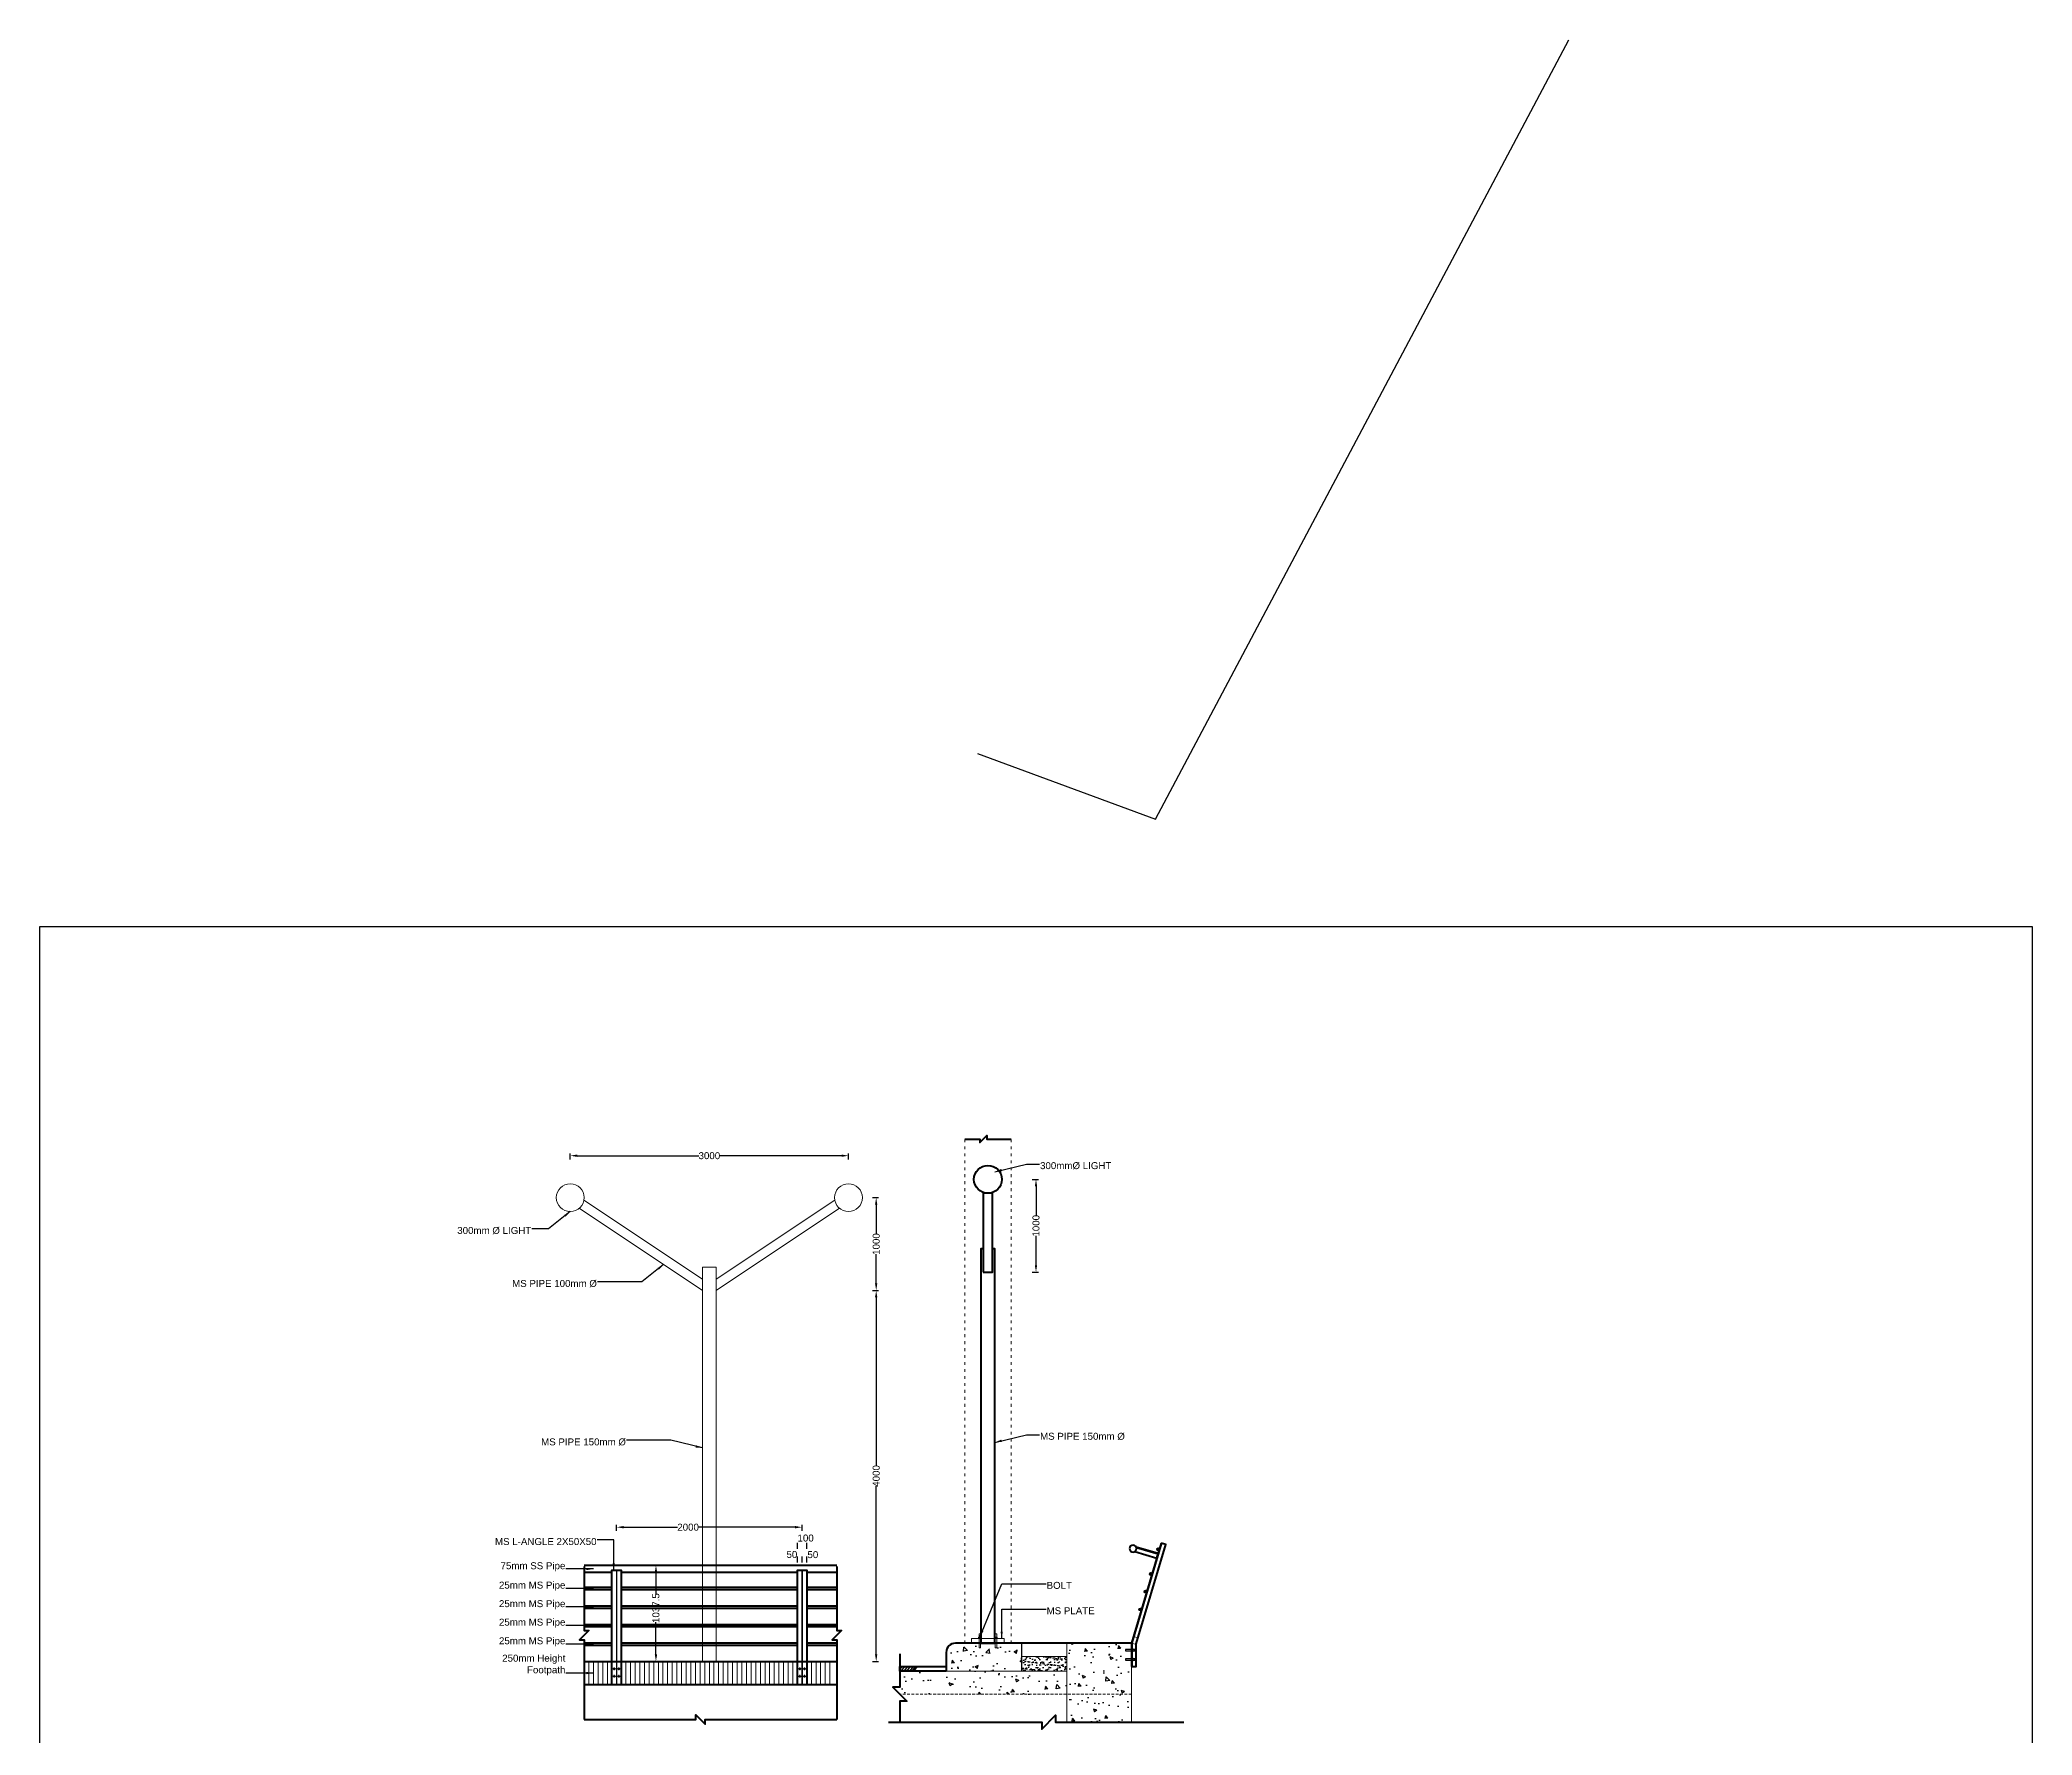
# Model space of a CAD drawing. Header units: millimetres. Extents: x 1231188 to 3899118, y -5478610 to -489530.
# Drawn here: x 3840212 to 3861692, y -2776172 to -2757895 of the extents above; entities that cross this region are included whole.
import ezdxf

# ---------------------------------------------------------------- set-up
doc = ezdxf.new("R2010")
doc.units = ezdxf.units.MM
doc.header["$LTSCALE"] = 25
doc.header["$MEASUREMENT"] = 0
doc.header["$PDMODE"] = 3
doc.linetypes.add('ACAD_ISO03W100', pattern=[30, 12, -18])
doc.linetypes.add('DASHED2', pattern=[0.375, 0.25, -0.125])
doc.layers.get('0').update_dxf_attribs({"lineweight": 13})
doc.layers.get('Defpoints').update_dxf_attribs({"color": 230, "lineweight": 9})
for name, color, linetype, lineweight in [('COLUMN', 1, 'Continuous', 25), ('Outline', 191, 'Continuous', 40), ('Steel', 32, 'Continuous', 30), ('text', 7, 'Continuous', 18)]:
    doc.layers.add(name, color=color, linetype=linetype, lineweight=lineweight)
doc.styles.get("Standard").update_dxf_attribs({"font": 'swissl.ttf'})
doc.dimstyles.new('DIM01', dxfattribs={"dimtxt": 40, "dimasz": 25, "dimexe": 25, "dimexo": 25, "dimgap": 5, "dimtad": 0, "dimdec": 4, "dimdsep": 46, "dimtxsty": 'Standard', "dimcen": 10, "dimazin": 2, "dimtfac": 1, "dimtdec": 4, "dimtofl": 0, "dimtmove": 1, "dimatfit": 3, "dimfxl": 40, "dimfxlon": 1, "dimtolj": 1, "dimtzin": 0, "dimarcsym": 0})

# ---------------------------------------------------------------- blocks, each defined once
blk = doc.blocks.new('Pin')
at = {"layer": 'text'}
for p, q in [((2432, 30), (2462, 30)), ((2447, 45), (2447, 15))]:
    blk.add_line(p, q, dxfattribs=at)
blk.add_circle((2447, 29), 10, dxfattribs=at)
blk = doc.blocks.new('*D97')
at = {"layer": 'Defpoints', "color": 0, "lineweight": -2, "transparency": 16777216}
for p in [(3848380, -2774394), (3848430, -2774272), (3848430, -2774394)]:
    blk.add_point(p, dxfattribs=at)
at = {"layer": 'text', "color": 0, "lineweight": -2, "transparency": 16777216}
for p, q in [((3848380, -2774312), (3848380, -2774247)), ((3848430, -2774312), (3848430, -2774247))]:
    blk.add_line(p, q, dxfattribs=at)
at = {"layer": 'text', "color": 0, "transparency": 16777216, "insert": (3848320, -2774224), "char_height": 75, "attachment_point": 5}
blk.add_mtext('\\A1;50', dxfattribs=at)
blk = doc.blocks.new('*D98')
at = {"layer": 'Defpoints', "color": 0, "lineweight": -2, "transparency": 16777216}
for p in [(3848430, -2774394), (3848480, -2774272), (3848480, -2774394)]:
    blk.add_point(p, dxfattribs=at)
at = {"layer": 'text', "color": 0, "lineweight": -2, "transparency": 16777216}
for p, q in [((3848430, -2774312), (3848430, -2774247)), ((3848480, -2774312), (3848480, -2774247))]:
    blk.add_line(p, q, dxfattribs=at)
at = {"layer": 'text', "color": 0, "transparency": 16777216, "insert": (3848546, -2774226), "char_height": 75, "attachment_point": 5}
blk.add_mtext('\\A1;50', dxfattribs=at)
blk = doc.blocks.new('*D99')
at = {"layer": 'Defpoints', "color": 0, "lineweight": -2, "transparency": 16777216}
for p in [(3848480, -2774122), (3848380, -2774394), (3848480, -2774394)]:
    blk.add_point(p, dxfattribs=at)
at = {"layer": 'text', "color": 0, "lineweight": -2, "transparency": 16777216}
for p, q in [((3848380, -2774162), (3848380, -2774097)), ((3848480, -2774162), (3848480, -2774097))]:
    blk.add_line(p, q, dxfattribs=at)
at = {"layer": 'text', "color": 0, "transparency": 16777216, "insert": (3848468, -2774047), "char_height": 75, "attachment_point": 5}
blk.add_mtext('\\A1;100', dxfattribs=at)
blk = doc.blocks.new('*D112')
at = {"layer": 'Defpoints', "color": 0, "lineweight": -2, "transparency": 16777216}
for p in [(3846854, -2774339), (3846854, -2774339), (3846854, -2775377)]:
    blk.add_point(p, dxfattribs=at)
at = {"layer": 'text', "color": 0, "lineweight": -2, "transparency": 16777216}
for p, q in [((3846854, -2774339), (3846879, -2774339)), ((3846854, -2774414), (3846854, -2774651)), ((3846854, -2775302), (3846854, -2774952)), ((3846854, -2775377), (3846879, -2775377))]:
    blk.add_line(p, q, dxfattribs=at)
for points in [[(3846842, -2774414), (3846867, -2774414), (3846854, -2774339)], [(3846842, -2775302), (3846867, -2775302), (3846854, -2775377)]]:
    blk.add_solid(points, dxfattribs=at)
at = {"layer": 'text', "color": 0, "transparency": 16777216, "insert": (3846854, -2774802), "char_height": 75, "attachment_point": 5, "rotation": 90}
blk.add_mtext('\\A1;1037.5', dxfattribs=at)
blk = doc.blocks.new('*D100')
at = {"layer": 'Defpoints', "color": 0, "lineweight": -2, "transparency": 16777216}
for p in [(3848430, -2773930), (3846430, -2774394), (3848430, -2774394)]:
    blk.add_point(p, dxfattribs=at)
at = {"layer": 'text', "color": 0, "lineweight": -2, "transparency": 16777216}
for p, q in [((3846430, -2773970), (3846430, -2773905)), ((3846505, -2773930), (3847088, -2773930)), ((3848355, -2773930), (3847313, -2773930)), ((3848430, -2773970), (3848430, -2773905))]:
    blk.add_line(p, q, dxfattribs=at)
for points in [[(3846505, -2773917), (3846505, -2773942), (3846430, -2773930)], [(3848355, -2773917), (3848355, -2773942), (3848430, -2773930)]]:
    blk.add_solid(points, dxfattribs=at)
at = {"layer": 'text', "color": 0, "transparency": 16777216, "insert": (3847201, -2773930), "char_height": 75, "attachment_point": 5}
blk.add_mtext('\\A1;2000', dxfattribs=at)
blk = doc.blocks.new('*D113')
at = {"layer": 'Defpoints', "color": 0, "lineweight": -2, "transparency": 16777216}
for p in [(3848930, -2769925), (3845930, -2770377), (3848930, -2770377)]:
    blk.add_point(p, dxfattribs=at)
at = {"layer": 'text', "color": 0, "lineweight": -2, "transparency": 16777216}
for p, q in [((3845930, -2769965), (3845930, -2769900)), ((3846005, -2769925), (3847318, -2769925)), ((3848855, -2769925), (3847542, -2769925)), ((3848930, -2769965), (3848930, -2769900))]:
    blk.add_line(p, q, dxfattribs=at)
for points in [[(3846005, -2769912), (3846005, -2769937), (3845930, -2769925)], [(3848855, -2769912), (3848855, -2769937), (3848930, -2769925)]]:
    blk.add_solid(points, dxfattribs=at)
at = {"layer": 'text', "color": 0, "transparency": 16777216, "insert": (3847430, -2769925), "char_height": 75, "attachment_point": 5}
blk.add_mtext('\\A1;3000', dxfattribs=at)
blk = doc.blocks.new('*D114')
at = {"layer": 'Defpoints', "color": 0, "lineweight": -2, "transparency": 16777216}
for p in [(3848930, -2770377), (3847505, -2771377), (3849229, -2771377)]:
    blk.add_point(p, dxfattribs=at)
at = {"layer": 'text', "color": 0, "lineweight": -2, "transparency": 16777216}
for p, q in [((3849189, -2770377), (3849254, -2770377)), ((3849229, -2770452), (3849229, -2770768)), ((3849229, -2771302), (3849229, -2770986)), ((3849189, -2771377), (3849254, -2771377))]:
    blk.add_line(p, q, dxfattribs=at)
for points in [[(3849216, -2770452), (3849241, -2770452), (3849229, -2770377)], [(3849216, -2771302), (3849241, -2771302), (3849229, -2771377)]]:
    blk.add_solid(points, dxfattribs=at)
at = {"layer": 'text', "color": 0, "transparency": 16777216, "insert": (3849229, -2770877), "char_height": 75, "attachment_point": 5, "rotation": 90}
blk.add_mtext('\\A1;1000', dxfattribs=at)
blk = doc.blocks.new('*D115')
at = {"layer": 'Defpoints', "color": 0, "lineweight": -2, "transparency": 16777216}
for p in [(3847505, -2771377), (3847505, -2775377), (3849229, -2775377)]:
    blk.add_point(p, dxfattribs=at)
at = {"layer": 'text', "color": 0, "lineweight": -2, "transparency": 16777216}
for p, q in [((3849189, -2771377), (3849254, -2771377)), ((3849229, -2771452), (3849229, -2773265)), ((3849229, -2775302), (3849229, -2773489)), ((3849189, -2775377), (3849254, -2775377))]:
    blk.add_line(p, q, dxfattribs=at)
for points in [[(3849216, -2771452), (3849241, -2771452), (3849229, -2771377)], [(3849216, -2775302), (3849241, -2775302), (3849229, -2775377)]]:
    blk.add_solid(points, dxfattribs=at)
at = {"layer": 'text', "color": 0, "transparency": 16777216, "insert": (3849229, -2773377), "char_height": 75, "attachment_point": 5, "rotation": 90}
blk.add_mtext('\\A1;4000', dxfattribs=at)
blk = doc.blocks.new('R_275')
at = {"layer": 'Outline'}
for p, q in [((6871, 1142), (7118, 1142)), ((6871, 1092), (6871, 1142)), ((6871, 1136), (7114, 1136)), ((7118, 1092), (6871, 1092))]:
    blk.add_line(p, q, dxfattribs=at)
blk.add_circle((7146, 1117), 37.5, dxfattribs=at)
blk = doc.blocks.new('*D116')
at = {"layer": 'Defpoints', "color": 0, "lineweight": -2, "transparency": 16777216}
for p in [(3850433, -2770180), (3850433, -2771180), (3850952, -2771180)]:
    blk.add_point(p, dxfattribs=at)
at = {"layer": 'text', "color": 0, "lineweight": -2, "transparency": 16777216}
for p, q in [((3850912, -2770180), (3850977, -2770180)), ((3850952, -2770255), (3850952, -2770571)), ((3850952, -2771105), (3850952, -2770790)), ((3850912, -2771180), (3850977, -2771180))]:
    blk.add_line(p, q, dxfattribs=at)
for points in [[(3850939, -2770255), (3850964, -2770255), (3850952, -2770180)], [(3850939, -2771105), (3850964, -2771105), (3850952, -2771180)]]:
    blk.add_solid(points, dxfattribs=at)
at = {"layer": 'text', "color": 0, "transparency": 16777216, "insert": (3850952, -2770680), "char_height": 75, "attachment_point": 5, "rotation": 90}
blk.add_mtext('\\A1;1000', dxfattribs=at)

msp = doc.modelspace()

# ---------------------------------------------------------------- hatches: boundary and pattern name
at = {"lineweight": -2, "ltscale": 100}
h = msp.add_hatch(dxfattribs=at)
h.set_pattern_fill('AR-CONC', color=4, scale=50, style=0)
h.set_pattern_definition([(130, (6696331.36, -1322310.23), (-358.63009, -31.376067), [37.5, -412.5]), (185, (6696331.36, -1322310.23), (69.375667, 376.096067), [30, -330]), (79.5486, (6696301.48, -1322312.85), (-289.25469, 344.71977), [31.870095, -350.571056]), (133.8158, (6696331.36, -1322210.23), (-533.620524, -82.75951), [56.25, -618.75]), (83.3644, (6696286.9, -1322217.13), (-467.33135, 487.058935), [47.80514, -525.8565]), (188.8158, (6696331.36, -1322210.23), (-467.33097, 487.0593), [45, -495]), (159, (6696281.36, -1322235.23), (-298.453526, -201.309445), [37.5, -412.5]), (214, (6696281.36, -1322235.23), (-121.657666, 362.575023), [30, -330]), (108.5486, (6696256.5, -1322252), (-420.111314, 161.26525), [31.870095, -350.571056]), (142.5, (6696331.36, -1322310.23), (-6.0799277, 166.446927), [0, -326, 0, -335, 0, -331.25]), (172.5, (6696331.36, -1322310.23), (-131.534769, 197.205856), [0, -191, 0, -318.5, 0, -126.25]), (212.5, (6696442.86, -1322310.23), (-266.911218, -11.277436), [0, -125, 0, -390, 0, -517.5]), (222.5, (6696492.86, -1322310.23), (-291.593085, 50.052491), [0, -162.5, 0, -259, 0, -367.5])])
h.paths.add_polyline_path([(3849983.13021, -2775280.2679, -0.4142135624), (3850083.13021, -2775180.2679), (3850258.13021, -2775180.2679), (3850258.13021, -2775480.2679), (3849983.13021, -2775480.2679), (3849983.13021, -2775430.2679)])
h.paths.add_polyline_path([(3849483.13021, -2775480.2679), (3849983.13021, -2775480.2679), (3850258.13021, -2775480.2679), (3850958.13021, -2775480.2679), (3851283.13021, -2775480.2679), (3851283.13021, -2775730.2679), (3849483.13021, -2775730.2679), (3849408.13021, -2775655.2679), (3849483.13021, -2775655.2679)])
h.paths.add_polyline_path([(3851283.13021, -2775480.2679), (3851983.13021, -2775480.2679), (3851983.13021, -2775730.2679), (3851283.13021, -2775730.2679)])
h.paths.add_polyline_path([(3851283.13021, -2775730.2679), (3851983.13021, -2775730.2679), (3851983.13021, -2776030.2679), (3851283.13021, -2776030.2679)])
h.paths.add_polyline_path([(3851283.13021, -2775180.2679), (3851983.13021, -2775180.2679), (3851983.13021, -2775247.2679), (3851916.18674, -2775247.2679), (3851916.18674, -2775263.2679), (3851983.13021, -2775263.2679), (3851983.13021, -2775347.2679), (3851916.18674, -2775347.2679), (3851916.18674, -2775363.2679), (3851983.13021, -2775363.2679), (3851983.13021, -2775430.2679), (3851983.13021, -2775480.2679), (3851283.13021, -2775480.2679)])
h = msp.add_hatch(dxfattribs=at)
h.set_pattern_fill('AR-CONC', color=4, scale=50, style=0)
h.set_pattern_definition([(50, (-422381.82, -341774.53), (358.630091, -31.376067), [37.5, -412.5]), (355, (-422381.82, -341774.53), (-69.375667, 376.096067), [30, -330]), (100.4514, (-422351.93, -341777.14), (289.25469, 344.71977), [31.870095, -350.571056]), (46.1842, (-422381.8, -341674.53), (533.620524, -82.759507), [56.25, -618.75]), (96.6356, (-422337.35, -341681.43), (467.331353, 487.058935), [47.805144, -525.8565]), (351.1842, (-422381.8, -341674.53), (467.33097, 487.0593), [45, -495]), (21, (-422331.82, -341699.53), (298.453526, -201.309445), [37.5, -412.5]), (326, (-422331.82, -341699.53), (121.657666, 362.575023), [30, -330]), (71.4514, (-422306.95, -341716.3), (420.111314, 161.265248), [31.870095, -350.571056]), (37.5, (-422381.82, -341774.53), (6.0799277, 166.446927), [0, -326, 0, -335, 0, -331.25]), (7.5, (-422381.82, -341774.53), (131.534769, 197.205856), [0, -191, 0, -318.5, 0, -126.25]), (327.5, (-422493.32, -341774.53), (266.911218, -11.277436), [0, -125, 0, -390, 0, -517.5]), (317.5, (-422543.32, -341774.53), (291.593085, 50.052491), [0, -162.5, 0, -259, 0, -367.5])])
h.paths.add_polyline_path([(3850794.33497, -2775180.2679), (3850528.63021, -2775180.2679), (3850528.63021, -2775230.2679), (3850512.63021, -2775230.2679), (3850512.63021, -2775180.2679), (3850353.63021, -2775180.2679), (3850353.63021, -2775230.2679), (3850337.63021, -2775230.2679), (3850337.63021, -2775180.2679), (3850258.13021, -2775180.2679), (3850258.13021, -2775480.2679), (3850794.33497, -2775480.2679)])
h = msp.add_hatch(dxfattribs=at)
h.set_pattern_fill('AR-SAND', color=4, scale=30, style=0)
h.set_pattern_definition([(142.5, (6696331.364, -1322310.234), (1.88980074, 57.8047131), [0, -45.6, 0, -51, 0, -48.75]), (172.5, (6696331.364, -1322310.23), (-53.0933012, 84.664382), [0, -24.6, 0, -41.1, 0, -15.75]), (212.5, (6696368.264, -1322310.234), (-93.42425585, 0.1697716), [0, -15, 0, -54, 0, -70.5]), (222.5, (6696368.26, -1322310.23), (-90.1837981, 26.330267), [0, -7.5, 0, -35.4, 0, -40.5])])
h.paths.add_polyline_path([(3850935.6283, -2775367.11563), (3850326.68396, -2775367.11563), (3850326.68396, -2775444.79724), (3850935.6283, -2775444.79724)], flags=24)
h.paths.add_polyline_path([(3850794.33497, -2775323.01865), (3850794.33497, -2775480.2679), (3851283.13021, -2775480.2679), (3851283.13021, -2775323.01865)])
at = {"layer": 'Steel'}
for points in [[(3852001.13021, -2775245.2679), (3851989.13021, -2775245.2679), (3851989.13021, -2775265.2679), (3852001.13021, -2775265.2679)], [(3852001.13021, -2775345.2679), (3851989.13021, -2775345.2679), (3851989.13021, -2775365.2679), (3852001.13021, -2775365.2679)]]:
    msp.add_hatch(color=256, dxfattribs=at).paths.add_polyline_path(points)
at = {"layer": 'text'}
for points in [[(3850333.13021, -2775130.2679), (3850358.13021, -2775130.2679), (3850358.13021, -2775115.2679), (3850333.13021, -2775115.2679)], [(3850533.13021, -2775130.2679), (3850508.13021, -2775130.2679), (3850508.13021, -2775115.2679), (3850533.13021, -2775115.2679)]]:
    msp.add_hatch(color=256, dxfattribs=at).paths.add_polyline_path(points)

# ---------------------------------------------------------------- linework, layer by layer
at = {"color": 4, "lineweight": -2, "ltscale": 100}
for p, q in [((3850794.33497, -2775176.54115), (3850794.33497, -2775480.2679)), ((3849510.47305, -2775428.67341), (3849483.13021, -2775461.92381)), ((3849538.29566, -2775428.67341), (3849495.86789, -2775480.2679)), ((3849568.30617, -2775428.67341), (3849525.8784, -2775480.2679)), ((3849599.78103, -2775428.67341), (3849557.35326, -2775480.2679)), ((3849630.51511, -2775428.67341), (3849588.08734, -2775480.2679)), ((3849653.94467, -2775428.67341), (3849611.5169, -2775480.2679)), ((3849674.44554, -2775428.67341), (3849632.01777, -2775480.2679))]:
    msp.add_line(p, q, dxfattribs=at)
at = {"layer": 'COLUMN', "lineweight": -2, "ltscale": 100}
msp.add_lwpolyline([(3840211.61426, -2767454.5222), (3861692.00571, -2767454.5222), (3861692.00571, -2791767.57677), (3840211.61426, -2791767.57677)], close=True, dxfattribs=at)
at = {"layer": 'Defpoints', "color": 5, "lineweight": -2, "ltscale": 100}
msp.add_lwpolyline([(3850320, -2765590), (3852241.5, -2766297.5), (3856695, -2757895)], dxfattribs=at)
at = {"layer": 'Outline'}
for p, q in [((3852350.40401, -2774115.72782), (3852302.46054, -2774101.53542)), ((3846080.1112, -2774339.38364), (3848803.4923, -2774339.38364)), ((3846080.1112, -2774414.38364), (3846380.1112, -2774414.38364)), ((3846080.1112, -2774576.88364), (3846380.1112, -2774576.88364)), ((3846080.1112, -2774601.88364), (3846380.1112, -2774601.88364)), ((3846480.1112, -2774414.38364), (3848380.1112, -2774414.38364)), ((3846480.1112, -2774576.88364), (3848380.1112, -2774576.88364)), ((3846480.1112, -2774601.88364), (3848380.1112, -2774601.88364)), ((3848480.1112, -2774414.38364), (3848803.4923, -2774414.38364)), ((3848480.1112, -2774576.88364), (3848803.4923, -2774576.88364)), ((3848480.1112, -2774601.88364), (3848803.4923, -2774601.88364)), ((3846080.1112, -2774776.88364), (3846380.1112, -2774776.88364)), ((3846080.1112, -2774801.88364), (3846380.1112, -2774801.88364)), ((3846480.1112, -2774776.88364), (3848380.1112, -2774776.88364)), ((3846480.1112, -2774801.88364), (3848380.1112, -2774801.88364)), ((3848480.1112, -2774776.88364), (3848803.4923, -2774776.88364)), ((3848480.1112, -2774801.88364), (3848803.4923, -2774801.88364)), ((3846080.1112, -2774976.88364), (3846380.1112, -2774976.88364)), ((3846080.1112, -2775001.88364), (3846380.1112, -2775001.88364)), ((3846480.1112, -2774976.88364), (3848380.1112, -2774976.88364)), ((3846480.1112, -2775001.88364), (3848380.1112, -2775001.88364)), ((3848480.1112, -2774976.88364), (3848803.4923, -2774976.88364)), ((3848480.1112, -2775001.88364), (3848803.4923, -2775001.88364)), ((3846080.1112, -2775176.88364), (3846380.1112, -2775176.88364)), ((3846080.1112, -2775201.88364), (3846380.1112, -2775201.88364)), ((3846480.1112, -2775176.88364), (3848380.1112, -2775176.88364)), ((3846480.1112, -2775201.88364), (3848380.1112, -2775201.88364)), ((3848480.1112, -2775176.88364), (3848803.4923, -2775176.88364)), ((3848480.1112, -2775201.88364), (3848803.4923, -2775201.88364)), ((3851983.13021, -2775180.2679), (3850083.13021, -2775180.2679)), ((3851983.13021, -2775187.5131), (3851983.13021, -2775430.2679)), ((3846080.1112, -2775376.88364), (3848803.4923, -2775376.88364)), ((3849983.13021, -2775280.2679), (3849983.13021, -2775480.2679)), ((3846080.1112, -2775626.88364), (3848803.4923, -2775626.88364))]:
    msp.add_line(p, q, dxfattribs=at)
for points in [[(3850183.13021, -2769745.05772), (3850344.97928, -2769745.05772), (3850344.97928, -2769782.55772), (3850419.97928, -2769707.55772), (3850419.97928, -2769745.05772), (3850683.13021, -2769745.05772)], [(3850383.13021, -2770930.2679), (3850358.13021, -2770930.2679), (3850358.13021, -2775180.2679), (3850508.13021, -2775180.2679), (3850508.13021, -2770930.2679), (3850483.13021, -2770930.2679)], [(3851983.13021, -2775430.2679), (3852033.13021, -2775430.2679), (3852033.13021, -2775187.5131), (3852350.40401, -2774115.72782), (3852302.46054, -2774101.53542)], [(3852302.46054, -2774101.53542), (3851983.13021, -2775180.2679), (3851983.13021, -2775430.2679)], [(3846080.1112, -2774351.88364), (3846080.1112, -2775045.00885), (3846130.1112, -2775045.00885), (3846030.1112, -2775145.00885), (3846080.1112, -2775145.00885), (3846080.1112, -2776004.25953)], [(3846380.1112, -2775626.88364), (3846380.1112, -2775376.88364), (3846380.1112, -2774394.38364), (3846480.1112, -2774394.38364), (3846480.1112, -2775626.88364)], [(3848380.1112, -2775626.88364), (3848380.1112, -2775376.88364), (3848380.1112, -2774394.38364), (3848480.1112, -2774394.38364), (3848480.1112, -2775626.88364)], [(3848803.4923, -2774351.88364), (3848803.4923, -2775045.00885), (3848853.4923, -2775045.00885), (3848753.4923, -2775145.00885), (3848803.4923, -2775145.00885), (3848803.4923, -2776004.25953)], [(3849483.13021, -2775294.64271), (3849483.13021, -2775655.2679), (3849408.13021, -2775655.2679), (3849558.13021, -2775805.2679), (3849483.13021, -2775805.2679), (3849483.13021, -2776030.2679)], [(3849983.13021, -2775480.2679), (3849483.13021, -2775480.2679), (3849483.13021, -2775430.2679), (3849983.13021, -2775430.2679)], [(3849933.13021, -2775430.2679), (3849983.13021, -2775430.2679), (3849983.13021, -2775480.2679)], [(3846080.1112, -2776004.25953), (3847284.15474, -2776004.25953), (3847284.15474, -2775954.25953), (3847384.15474, -2776054.25953), (3847384.15474, -2776004.25953), (3848803.4923, -2776004.25953)], [(3849362.44526, -2776030.2679), (3851012.98369, -2776030.2679), (3851012.98369, -2776105.2679), (3851162.98369, -2775955.2679), (3851162.98369, -2776030.2679), (3852547.32932, -2776030.2679)]]:
    msp.add_lwpolyline(points, dxfattribs=at)
msp.add_lwpolyline([(3850383.13021, -2771180.2679), (3850483.13021, -2771180.2679), (3850483.13021, -2770330.2679), (3850383.13021, -2770330.2679)], close=True, dxfattribs=at)
for centre, radius in [((3850433.13021, -2770180.2679), 150), ((3852269.23009, -2774169.7571), 12.5), ((3852134.40229, -2774625.22001), 12.5), ((3852191.17189, -2774433.44616), 12.5), ((3852077.63269, -2774816.99387), 12.5)]:
    msp.add_circle(centre, radius, dxfattribs=at)
msp.add_arc((3850083.13021, -2775280.2679), 100, 90, 180, dxfattribs=at)
at = {"layer": 'Steel'}
for points in [[(3852308.21376, -2774103.2385), (3851989.13021, -2775181.13733), (3851989.13021, -2775430.2679)], [(3846430.1112, -2774394.38364), (3846430.1112, -2775626.88364), (3846433.1112, -2775626.88364), (3846433.1112, -2774394.38364), (3846427.1112, -2774394.38364), (3846427.1112, -2775626.88364)], [(3848430.1112, -2774394.38364), (3848430.1112, -2775626.88364), (3848433.1112, -2775626.88364), (3848433.1112, -2774394.38364), (3848427.1112, -2774394.38364), (3848427.1112, -2775626.88364)]]:
    msp.add_lwpolyline(points, dxfattribs=at)
for points in [[(3852032.80495, -2775012.46124), (3852027.05173, -2775010.75815), (3851998.66693, -2775106.64508), (3852004.42015, -2775108.34817)], [(3852016.18674, -2775247.2679), (3851916.18674, -2775247.2679), (3851916.18674, -2775263.2679), (3852016.18674, -2775263.2679)], [(3852001.13021, -2775245.2679), (3851989.13021, -2775245.2679), (3851989.13021, -2775265.2679), (3852001.13021, -2775265.2679)], [(3852016.18674, -2775347.2679), (3851916.18674, -2775347.2679), (3851916.18674, -2775363.2679), (3852016.18674, -2775363.2679)], [(3852001.13021, -2775345.2679), (3851989.13021, -2775345.2679), (3851989.13021, -2775365.2679), (3852001.13021, -2775365.2679)]]:
    msp.add_lwpolyline(points, close=True, dxfattribs=at)
at = {"layer": 'text', "linetype": 'ACAD_ISO03W100', "ltscale": 0.1}
for p, q in [((3850183.13021, -2775180.2679), (3850183.13021, -2769745.05772)), ((3850683.13021, -2775180.2679), (3850683.13021, -2769745.05772))]:
    msp.add_line(p, q, dxfattribs=at)
at = {"layer": 'text'}
for p, q in [((3847355.1112, -2771376.88364), (3846026.94549, -2770491.43983)), ((3847355.1112, -2771256.6986), (3846077.46503, -2770404.93448)), ((3847505.1112, -2771256.6986), (3848782.75738, -2770404.93448)), ((3847505.1112, -2771376.88364), (3848833.27692, -2770491.43983)), ((3851983.13021, -2775180.2679), (3852033.13021, -2775194.4603)), ((3852004.42015, -2775108.34817), (3852052.52302, -2775122.00208)), ((3846130.1112, -2775376.88364), (3846130.1112, -2775626.88364)), ((3846180.1112, -2775376.88364), (3846180.1112, -2775626.88364)), ((3846230.1112, -2775376.88364), (3846230.1112, -2775626.88364)), ((3846280.1112, -2775376.88364), (3846280.1112, -2775626.88364)), ((3846330.1112, -2775376.88364), (3846330.1112, -2775626.88364)), ((3846530.1112, -2775376.88364), (3846530.1112, -2775626.88364)), ((3846580.1112, -2775376.88364), (3846580.1112, -2775626.88364)), ((3846630.1112, -2775376.88364), (3846630.1112, -2775626.88364)), ((3846680.1112, -2775376.88364), (3846680.1112, -2775626.88364)), ((3846730.1112, -2775376.88364), (3846730.1112, -2775626.88364)), ((3846780.1112, -2775376.88364), (3846780.1112, -2775626.88364)), ((3846830.1112, -2775376.88364), (3846830.1112, -2775626.88364)), ((3846880.1112, -2775376.88364), (3846880.1112, -2775626.88364)), ((3846930.1112, -2775376.88364), (3846930.1112, -2775626.88364)), ((3846980.1112, -2775376.88364), (3846980.1112, -2775626.88364)), ((3847030.1112, -2775376.88364), (3847030.1112, -2775626.88364)), ((3847080.1112, -2775376.88364), (3847080.1112, -2775626.88364)), ((3847130.1112, -2775376.88364), (3847130.1112, -2775626.88364)), ((3847180.1112, -2775376.88364), (3847180.1112, -2775626.88364)), ((3847230.1112, -2775376.88364), (3847230.1112, -2775626.88364)), ((3847280.1112, -2775376.88364), (3847280.1112, -2775626.88364)), ((3847330.1112, -2775376.88364), (3847330.1112, -2775626.88364)), ((3847380.1112, -2775376.88364), (3847380.1112, -2775626.88364)), ((3847430.1112, -2775376.88364), (3847430.1112, -2775626.88364)), ((3847480.1112, -2775376.88364), (3847480.1112, -2775626.88364)), ((3847530.1112, -2775376.88364), (3847530.1112, -2775626.88364)), ((3847580.1112, -2775376.88364), (3847580.1112, -2775626.88364)), ((3847630.1112, -2775376.88364), (3847630.1112, -2775626.88364)), ((3847680.1112, -2775376.88364), (3847680.1112, -2775626.88364)), ((3847730.1112, -2775376.88364), (3847730.1112, -2775626.88364)), ((3847780.1112, -2775376.88364), (3847780.1112, -2775626.88364)), ((3847830.1112, -2775376.88364), (3847830.1112, -2775626.88364)), ((3847880.1112, -2775376.88364), (3847880.1112, -2775626.88364)), ((3847930.1112, -2775376.88364), (3847930.1112, -2775626.88364)), ((3847980.1112, -2775376.88364), (3847980.1112, -2775626.88364)), ((3848030.1112, -2775376.88364), (3848030.1112, -2775626.88364)), ((3848080.1112, -2775376.88364), (3848080.1112, -2775626.88364)), ((3848130.1112, -2775376.88364), (3848130.1112, -2775626.88364)), ((3848180.1112, -2775376.88364), (3848180.1112, -2775626.88364)), ((3848230.1112, -2775376.88364), (3848230.1112, -2775626.88364)), ((3848280.1112, -2775376.88364), (3848280.1112, -2775626.88364)), ((3848330.1112, -2775376.88364), (3848330.1112, -2775626.88364)), ((3848530.1112, -2775376.88364), (3848530.1112, -2775626.88364)), ((3848580.1112, -2775376.88364), (3848580.1112, -2775626.88364)), ((3848630.1112, -2775376.88364), (3848630.1112, -2775626.88364)), ((3848680.1112, -2775376.88364), (3848680.1112, -2775626.88364)), ((3848730.1112, -2775376.88364), (3848730.1112, -2775626.88364)), ((3851281.86474, -2775480.2679), (3849983.13021, -2775480.2679)), ((3849983.13021, -2775480.2679), (3850258.13021, -2775480.2679)), ((3850958.13021, -2775480.2679), (3850258.13021, -2775480.2679)), ((3851283.13021, -2775323.01865), (3850794.33497, -2775323.01865))]:
    msp.add_line(p, q, dxfattribs=at)
at = {"layer": 'text', "linetype": 'ACAD_ISO03W100', "ltscale": 5}
msp.add_line((3851283.13021, -2775180.2679), (3851283.13021, -2776030.2679), dxfattribs=at)
at = {"layer": 'text', "linetype": 'ACAD_ISO03W100', "ltscale": 3}
msp.add_line((3851983.13021, -2775430.2679), (3851983.13021, -2776030.2679), dxfattribs=at)
at = {"layer": 'text', "linetype": 'DASHED2', "ltscale": 5}
msp.add_line((3851983.13021, -2775730.2679), (3849483.13021, -2775730.2679), dxfattribs=at)
at = {"layer": 'text'}
for points in [[(3847355.1112, -2775376.88364), (3847505.1112, -2775376.88364), (3847505.1112, -2771126.88364), (3847355.1112, -2771126.88364)], [(3850258.13021, -2775130.2679), (3850608.13021, -2775130.2679), (3850608.13021, -2775180.2679), (3850258.13021, -2775180.2679)], [(3850333.13021, -2775130.2679), (3850358.13021, -2775130.2679), (3850358.13021, -2775115.2679), (3850333.13021, -2775115.2679)], [(3850337.63021, -2775080.2679), (3850353.63021, -2775080.2679), (3850353.63021, -2775230.2679), (3850337.63021, -2775230.2679)], [(3850533.13021, -2775130.2679), (3850508.13021, -2775130.2679), (3850508.13021, -2775115.2679), (3850533.13021, -2775115.2679)], [(3850528.63021, -2775080.2679), (3850512.63021, -2775080.2679), (3850512.63021, -2775230.2679), (3850528.63021, -2775230.2679)]]:
    msp.add_lwpolyline(points, close=True, dxfattribs=at)
for centre in [(3845930.1112, -2770376.88364), (3848930.1112, -2770376.88364)]:
    msp.add_circle(centre, 150, dxfattribs=at)

# ---------------------------------------------------------------- block references
at = {"layer": 'Outline', "xscale": -1, "rotation": 343.5099999830401}
msp.add_blockref('R_275', (3858533.73408, -2777259.81801), dxfattribs=at)
at = {"layer": 'text', "xscale": -1}
for p in [(3848852.0497, -2775486.52534), (3850852.0497, -2775486.52534), (3848852.0497, -2775566.52534), (3850852.0497, -2775566.52534)]:
    msp.add_blockref('Pin', p, dxfattribs=at)
at = {"layer": 'text'}
for p in [(3844008.17271, -2775486.52534), (3846008.17271, -2775486.52534), (3844008.17271, -2775566.52534), (3846008.17271, -2775566.52534)]:
    msp.add_blockref('Pin', p, dxfattribs=at)

# ---------------------------------------------------------------- texts
at = {"layer": 'text', "char_height": 75}
for s, insert, attachment_point in [('\\A1;300mm%%C LIGHT', (3850995.71187, -2769994.35135), 1), ('\\A1;300mm %%C LIGHT', (3845509.5576, -2770693.08046), 3), ('\\A1;MS PIPE 100mm %%C', (3846217.68527, -2771264.40908), 3), ('\\A1;MS PIPE 150mm %%C', (3846530.52954, -2772972.74681), 3), ('\\A1;MS PIPE 150mm %%C', (3850995.71187, -2772912.17781), 1), ('\\A1;MS L-ANGLE 2X50X50', (3846213.73742, -2774046.9507), 3), ('\\A1;75mm SS Pipe', (3845877.81493, -2774405.07279), 9), ('\\A1;25mm MS Pipe', (3845877.81493, -2774614.16591), 9), ('\\A1;BOLT', (3851066.18806, -2774519.05352), 1), ('\\A1;25mm MS Pipe', (3845877.81493, -2774814.16591), 9), ('\\A1;MS PLATE', (3851066.18806, -2774792.72986), 1), ('\\A1;25mm MS Pipe', (3845877.81493, -2775013.41801), 9), ('\\A1;25mm MS Pipe', (3845877.81493, -2775214.24188), 9)]:
    msp.add_mtext(s, dxfattribs=dict(at, insert=insert, attachment_point=attachment_point))
at = {"layer": 'text', "insert": (3845877.81493, -2775526.88364), "char_height": 75, "width": 725.2536569, "attachment_point": 9}
msp.add_mtext('\\A1;250mm Height Footpath', dxfattribs=at)

# ---------------------------------------------------------------- dimensions: what is measured, and where the dimension line sits
at = {"layer": 'text'}
for base, p1, p2, picture, middle in [((3848930.1112, -2769924.90494), (3845930.1112, -2770376.88364), (3848930.1112, -2770376.88364), '*D113', (3847430.1112, -2769924.90494)), ((3848480.1112, -2774122.4512), (3848380.1112, -2774394.38364), (3848480.1112, -2774394.38364), '*D99', (3848467.6112, -2774047.4512))]:
    dim = msp.add_linear_dim(base=base, p1=p1, p2=p2, dimstyle='DIM01', override={"dimtxt": 75, "dimasz": 75}, dxfattribs=at)
    dim.commit()
    dim.dimension.update_dxf_attribs({"geometry": picture, "text_midpoint": middle})
for base, p1, p2, picture, middle in [((3850951.68156, -2771180.2679), (3850433.13021, -2770180.2679), (3850433.13021, -2771180.2679), '*D116', (3850951.68156, -2770680.2679)), ((3849228.87141, -2771376.88364), (3848930.1112, -2770376.88364), (3847505.1112, -2771376.88364), '*D114', (3849228.87141, -2770876.88364)), ((3849228.87141, -2775376.88364), (3847505.1112, -2771376.88364), (3847505.1112, -2775376.88364), '*D115', (3849228.87141, -2773376.88364))]:
    dim = msp.add_linear_dim(base=base, p1=p1, p2=p2, angle=90, dimstyle='DIM01', override={"dimtxt": 75, "dimasz": 75}, dxfattribs=at)
    dim.commit()
    dim.dimension.update_dxf_attribs({"geometry": picture, "text_midpoint": middle})
for base, p1, p2, picture, middle in [((3848430.1112, -2773929.53475), (3846430.1112, -2774394.38364), (3848430.1112, -2774394.38364), '*D100', (3847200.64887, -2773929.53475)), ((3848430.1112, -2774271.59593), (3848380.1112, -2774394.38364), (3848430.1112, -2774394.38364), '*D97', (3848319.75265, -2774223.91545)), ((3848480.1112, -2774271.59593), (3848430.1112, -2774394.38364), (3848480.1112, -2774394.38364), '*D98', (3848545.92603, -2774226.30488))]:
    dim = msp.add_linear_dim(base=base, p1=p1, p2=p2, dimstyle='DIM01', override={"dimtxt": 75, "dimasz": 75}, dxfattribs=at)
    dim.commit()
    dim.dimension.update_dxf_attribs({"geometry": picture, "text_midpoint": middle, "dimtype": 160})
dim = msp.add_linear_dim(base=(3846854.25118, -2774339.38364), p1=(3846854.25118, -2775376.88364), p2=(3846854.25118, -2774339.38364), angle=90, dimstyle='DIM01', override={"dimtxt": 75, "dimasz": 75}, dxfattribs=at)
dim.commit()
dim.dimension.update_dxf_attribs({"geometry": '*D112', "text_midpoint": (3846854.25118, -2774801.88364), "dimtype": 161})

# ---------------------------------------------------------------- leaders
at = {"layer": 'text', "annotation_type": 0, "has_hookline": 1}
for points, override, hookline_direction, text_width in [([(3850508.13021, -2770097.23091), (3850848.45389, -2770014.35135), (3850990.71187, -2770014.35135)], {"dimasz": 75, "dimgap": 5, "dimtad": 0}, 0, 728.41141), ([(3845930.1112, -2770526.88364), (3845694.95032, -2770713.08046), (3845514.5576, -2770713.08046)], {"dimasz": 75, "dimgap": 5, "dimtad": 0}, 1, 756.1609), ([(3846937.10413, -2771098.21226), (3846701.94325, -2771284.40908), (3846222.68527, -2771284.40908)], {"dimasz": 75, "dimgap": 5, "dimtad": 0}, 1, 851.57841), ([(3847355.1112, -2773075.62637), (3847014.78752, -2772992.74681), (3846535.52954, -2772992.74681)], {"dimasz": 75, "dimgap": 5, "dimtad": 0}, 1, 851.57841), ([(3850508.13021, -2773015.05736), (3850848.45389, -2772932.17781), (3850990.71187, -2772932.17781)], {"dimasz": 75, "dimgap": 5, "dimtad": 0}, 0, 851.57841), ([(3846399.13013, -2774394.38364), (3846399.13013, -2774066.9507), (3846218.73742, -2774066.9507)], {"dimasz": 75, "dimgap": 5, "dimtad": 0}, 1, 1012.98371), ([(3846180.1112, -2774380.07279), (3845882.81493, -2774380.07279)], {"dimtxt": 75, "dimasz": 75}, 1, 656.72098), ([(3846180.1112, -2774589.16591), (3845882.81493, -2774589.16591)], {"dimtxt": 75, "dimasz": 75}, 1, 681.21181), ([(3850345.63021, -2775115.2679), (3850581.93009, -2774539.05352), (3851061.18806, -2774539.05352)], {"dimasz": 75, "dimgap": 5, "dimtad": 0}, 0, 246.07943), ([(3846180.1112, -2774789.16591), (3845882.81493, -2774789.16591)], {"dimtxt": 75, "dimasz": 75}, 1, 681.21181), ([(3850581.93009, -2775130.2679), (3850581.93009, -2774812.72986), (3851061.18806, -2774812.72986)], {"dimasz": 75, "dimgap": 5, "dimtad": 0}, 0, 463.34012), ([(3846180.1112, -2774988.41801), (3845882.81493, -2774988.41801)], {"dimtxt": 75, "dimasz": 75}, 1, 681.21181), ([(3846180.1112, -2775189.24188), (3845882.81493, -2775189.24188)], {"dimtxt": 75, "dimasz": 75}, 1, 681.21181), ([(3846180.1112, -2775501.88364), (3845882.81493, -2775501.88364)], {"dimtxt": 75, "dimasz": 75}, 1, 656.92464)]:
    msp.add_leader(points, dimstyle='DIM01', override=override, dxfattribs=dict(at, hookline_direction=hookline_direction, text_width=text_width))

doc.saveas('drawing.dxf')
